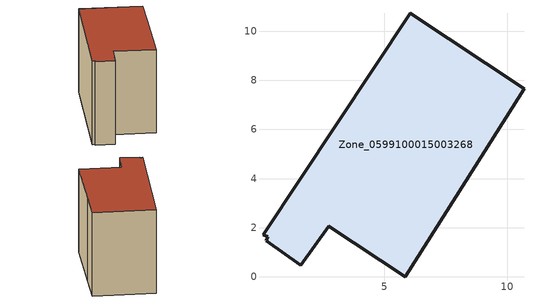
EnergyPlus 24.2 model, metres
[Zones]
Zone_0599100015003268
 floor ground (C_G): 0.06,1.71 6.05,10.73 10.69,7.65 9.1,5.1 5.86,0 2.74,2.05 1.61,0.46 0.2,1.47 0.27,1.62 z0.77
 wall outside (C_F): 2.74,2.05 5.86,0 9.1,5.1 10.69,7.65 6.05,10.73 0.06,1.71 0.27,1.62 0.2,1.47 1.61,0.46 2.74,2.05 z0.77:8.72
 roof outside (C_R): 0.06,1.71 0.27,1.62 0.2,1.47 1.61,0.46 2.74,2.05 5.86,0 9.1,5.1 10.69,7.65 6.05,10.73 z8.72
[BUILDING]
Pand.0599100015003268: North Axis=0; Terrain=City; Loads Convergence Tolerance Value=0.04; Temperature Convergence Tolerance Value=0.4; Solar Distribution=FullExterior; Maximum Number of Warmup Days=25; Minimum Number of Warmup Days=1
[Site:Location]
Rotterdam.The.Hague.AP_ZH_NLD Design_Conditions: Latitude=51.96; Longitude=4.45; Time Zone=1; Elevation=-4.5
[SITE:GROUNDTEMPERATURE:BUILDINGSURFACE]
18, 18, 18, 18, 18, 18, 18, 18, 18, 18, 18, 18
[MATERIAL] Thermal Absorptance=0.9; Solar Absorptance=0.7; Visible Absorptance=0.7
Name | Roughness | Thickness | Conductivity | Density | Specific Heat
G.TC.1965-1974 | MediumSmooth | 0.15 | 0.882353 | 540 | 1210
F.TC.1965-1974 | Rough | 0.3 | 0.697674 | 1920 | 840
R.TC.1965-1974 | MediumRough | 0.2 | 0.232558 | 1500 | 1000
[CONSTRUCTION]
C_G: G.TC.1965-1974
C_F: F.TC.1965-1974
C_R: R.TC.1965-1974
[ZONE]
Zone_0599100015003268: Type=1; Multiplier=1; Ceiling Height=Autocalculate; Volume=Autocalculate; Floor Area=autocalculate; Part of Total Floor Area=Yes
[ZONEINFILTRATION:DESIGNFLOWRATE]
Infil_Zone_0599100015003268: Zone or ZoneList or Space or SpaceList=Zone_0599100015003268; Schedule=AlwaysOn; Design Flow Rate Calculation Method=Flow/Area; Flow Rate per Floor Area=0.003; Constant Term Coefficient=1; Temperature Term Coefficient=0; Velocity Term Coefficient=0; Velocity Squared Term Coefficient=0
[HVACTEMPLATE:ZONE:IDEALLOADSAIRSYSTEM]
Zone_0599100015003268: Maximum Heating Supply Air Temperature=50; Minimum Cooling Supply Air Temperature=13; Maximum Heating Supply Air Humidity Ratio=0.0156; Minimum Cooling Supply Air Humidity Ratio=0.0077; Heating Limit=NoLimit; Cooling Limit=NoLimit; Dehumidification Control Type=ConstantSensibleHeatRatio; Cooling Sensible Heat Ratio=0.7; Dehumidification Setpoint=60; Humidification Control Type=None; Humidification Setpoint=30; Outdoor Air Method=None; Outdoor Air Flow Rate per Person=0.00944; Outdoor Air Flow Rate per Zone Floor Area=0; Outdoor Air Flow Rate per Zone=0; Demand Controlled Ventilation Type=None; Outdoor Air Economizer Type=NoEconomizer; Heat Recovery Type=None; Sensible Heat Recovery Effectiveness=0.7; Latent Heat Recovery Effectiveness=0.65
[ZONECONTROL:THERMOSTAT]
ThermostatControl_Zone_0599100015003268: Zone or ZoneList=Zone_0599100015003268; Control Type Schedule=DualSetpointControlType; Control 1=Thermostat_Zone_0599100015003268; Temperature Difference Between Cutout And Setpoint=0
[THERMOSTATSETPOINT:DUALSETPOINT]
Thermostat_Zone_0599100015003268: Heating Setpoint Temperature Schedule=HeatingSetpoint_Zone_0599100015003268; Cooling Setpoint Temperature Schedule=CoolingSetpoint_Zone_0599100015003268
[SCHEDULE:COMPACT]
HeatingSetpoint_Zone_0599100015003268: Through: 12/31, For: AllDays, Until: 24:00, 21
CoolingSetpoint_Zone_0599100015003268: Through: 12/31, For: AllDays, Until: 24:00, 24
DualSetpointControlType: Through: 12/31, For: AllDays, Until: 24:00, 4
AlwaysOn: Through: 12/31, For: AllDays, Until: 24:00, 1
